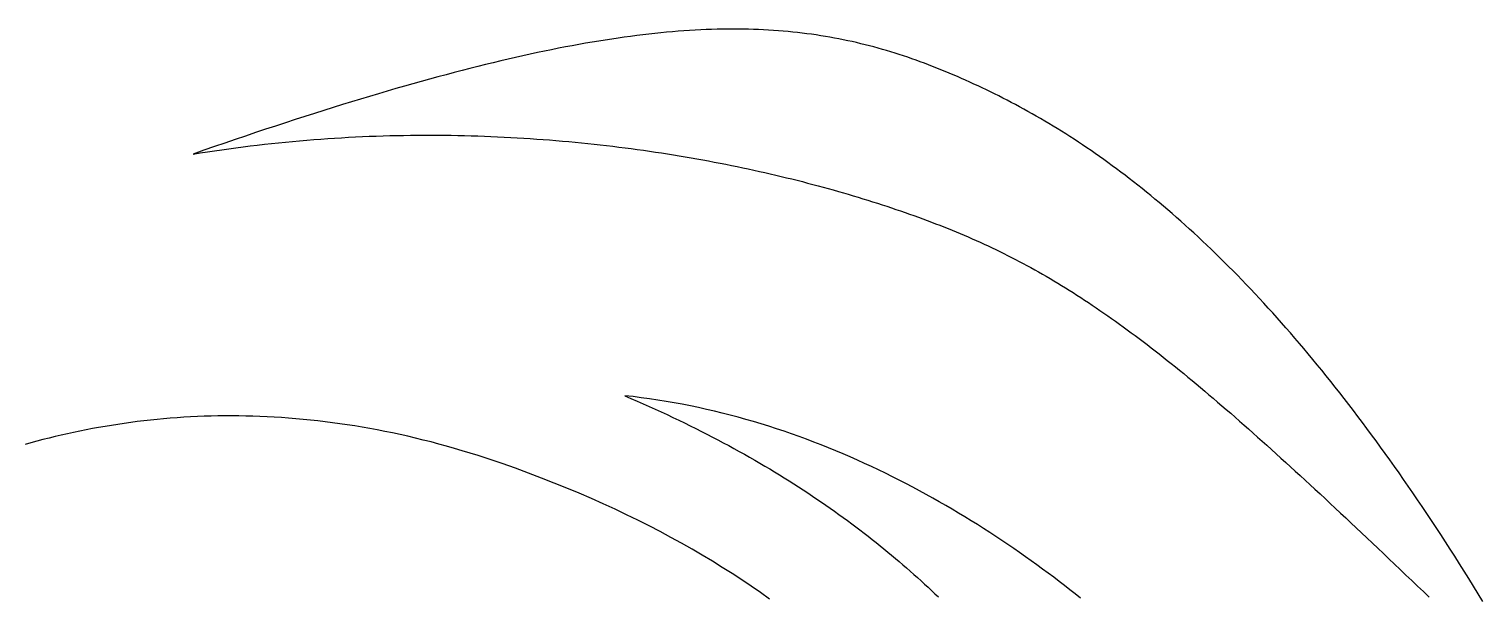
# Model space of a CAD drawing. Extents: x 5 to 105, y 2 to 136.
# Drawn here: x 27.81 to 39.85, y 87.42 to 92.12 of the extents above; entities that cross this region are included whole.
import ezdxf

# ---------------------------------------------------------------- set-up
doc = ezdxf.new("R2010")
doc.units = 0
doc.layers.get('0').update_dxf_attribs({"linetype": 'CONTINUOUS'})

msp = doc.modelspace()

# ---------------------------------------------------------------- linework, layer by layer
at = {"color": 7}
msp.add_lwpolyline([(29.1698, 91.0853), (29.1698, 91.0853)], close=True, dxfattribs=at)
for points in [[(35.7048, 91.6336, 0), (35.6705, 91.6497, 0), (35.6362, 91.6655, 0), (35.602, 91.6812, 0), (35.5678, 91.6966, 0), (35.5336, 91.7117, 0), (35.4995, 91.7266, 0), (35.4653, 91.7413, 0), (35.4312, 91.7558, 0), (35.397, 91.77, 0), (35.3628, 91.7839, 0), (35.3286, 91.7976, 0), (35.2944, 91.8111, 0), (35.2601, 91.8243, 0), (35.2258, 91.8373, 0), (35.1914, 91.85, 0), (35.1569, 91.8624, 0), (35.1224, 91.8746, 0), (35.0878, 91.8865, 0), (35.0532, 91.8981, 0), (35.0184, 91.9095, 0), (34.9835, 91.9206, 0), (34.9485, 91.9314, 0), (34.9134, 91.942, 0), (34.8782, 91.9523, 0), (34.8429, 91.9623, 0), (34.8074, 91.972, 0), (34.7718, 91.9814, 0), (34.736, 91.9905, 0), (34.7, 91.9994, 0), (34.6639, 92.008, 0), (34.6276, 92.0162, 0), (34.5911, 92.0242, 0), (34.5545, 92.0319, 0), (34.5176, 92.0392, 0), (34.4805, 92.0463, 0), (34.4432, 92.0531, 0), (34.4057, 92.0595, 0), (34.368, 92.0656, 0), (34.33, 92.0715, 0), (34.2918, 92.077, 0), (34.2533, 92.0822, 0), (34.2146, 92.0871, 0), (34.1756, 92.0916, 0), (34.1363, 92.0958, 0), (34.0967, 92.0997, 0), (34.0569, 92.1033, 0), (34.0167, 92.1066, 0), (33.9763, 92.1095, 0), (33.9355, 92.112, 0), (33.8944, 92.1143, 0), (33.853, 92.1162, 0), (33.8113, 92.1177, 0), (33.7692, 92.1189, 0), (33.7267, 92.1198, 0), (33.6839, 92.1203, 0), (33.6408, 92.1204, 0), (33.5972, 92.1202, 0), (33.5533, 92.1196, 0), (33.509, 92.1187, 0), (33.4643, 92.1174, 0), (33.4192, 92.1158, 0), (33.3737, 92.1138, 0), (33.3277, 92.1114, 0), (33.2814, 92.1087, 0), (33.2346, 92.1055, 0), (33.1873, 92.102, 0), (33.1396, 92.0981, 0), (33.0915, 92.0939, 0), (33.0429, 92.0892, 0), (32.9938, 92.0842, 0), (32.9442, 92.0788, 0), (32.8942, 92.073, 0), (32.8436, 92.0668, 0), (32.7926, 92.0602, 0), (32.741, 92.0532, 0), (32.689, 92.0458, 0), (32.6364, 92.038, 0), (32.5832, 92.0299, 0), (32.5296, 92.0213, 0), (32.4754, 92.0122, 0), (32.4206, 92.0028, 0), (32.3652, 91.993, 0), (32.3093, 91.9828, 0), (32.2529, 91.9721, 0), (32.1958, 91.961, 0), (32.1381, 91.9495, 0), (32.0799, 91.9376, 0), (32.021, 91.9252, 0), (31.9615, 91.9124, 0), (31.9014, 91.8992, 0), (31.8406, 91.8856, 0), (31.7793, 91.8715, 0), (31.7172, 91.8569, 0), (31.6546, 91.842, 0), (31.5912, 91.8266, 0), (31.5272, 91.8107, 0), (31.4625, 91.7944, 0), (31.3971, 91.7776, 0), (31.3311, 91.7604, 0), (31.2643, 91.7428, 0), (31.1969, 91.7246, 0), (31.1287, 91.7061, 0), (31.0598, 91.687, 0), (30.9901, 91.6675, 0), (30.9198, 91.6475, 0), (30.8486, 91.6271, 0), (30.7768, 91.6062, 0), (30.7042, 91.5848, 0), (30.6308, 91.5629, 0), (30.5566, 91.5406, 0), (30.4816, 91.5178, 0), (30.4059, 91.4945, 0), (30.3293, 91.4707, 0), (30.252, 91.4464, 0), (30.1738, 91.4216, 0), (30.0949, 91.3964, 0), (30.0151, 91.3706, 0), (29.9344, 91.3444, 0), (29.8529, 91.3176, 0), (29.7706, 91.2904, 0), (29.6874, 91.2626, 0), (29.6033, 91.2343, 0), (29.5184, 91.2056, 0), (29.4326, 91.1763, 0), (29.3459, 91.1465, 0), (29.2583, 91.1162, 0), (29.1698, 91.0853, 0)], [(39.8517, 87.3785, 0), (39.8126, 87.4424, 0), (39.7736, 87.5058, 0), (39.7346, 87.5686, 0), (39.6956, 87.6309, 0), (39.6568, 87.6925, 0), (39.618, 87.7537, 0), (39.5792, 87.8142, 0), (39.5405, 87.8742, 0), (39.5019, 87.9337, 0), (39.4633, 87.9926, 0), (39.4248, 88.051, 0), (39.3863, 88.1088, 0), (39.3479, 88.166, 0), (39.3096, 88.2228, 0), (39.2713, 88.279, 0), (39.233, 88.3346, 0), (39.1949, 88.3898, 0), (39.1567, 88.4444, 0), (39.1187, 88.4985, 0), (39.0806, 88.552, 0), (39.0427, 88.6051, 0), (39.0048, 88.6576, 0), (38.9669, 88.7096, 0), (38.9291, 88.7611, 0), (38.8914, 88.8121, 0), (38.8537, 88.8626, 0), (38.8161, 88.9125, 0), (38.7785, 88.962, 0), (38.7409, 89.011, 0), (38.7034, 89.0595, 0), (38.666, 89.1074, 0), (38.6286, 89.1549, 0), (38.5913, 89.2019, 0), (38.554, 89.2485, 0), (38.5168, 89.2945, 0), (38.4796, 89.3401, 0), (38.4425, 89.3851, 0), (38.4054, 89.4298, 0), (38.3684, 89.4739, 0), (38.3314, 89.5176, 0), (38.2944, 89.5607, 0), (38.2575, 89.6035, 0), (38.2207, 89.6458, 0), (38.1839, 89.6876, 0), (38.1471, 89.7289, 0), (38.1104, 89.7698, 0), (38.0738, 89.8103, 0), (38.0372, 89.8503, 0), (38.0006, 89.8899, 0), (37.9641, 89.929, 0), (37.9276, 89.9677, 0), (37.8912, 90.0059, 0), (37.8548, 90.0437, 0), (37.8184, 90.0811, 0), (37.7821, 90.118, 0), (37.7459, 90.1545, 0), (37.7096, 90.1906, 0), (37.6735, 90.2263, 0), (37.6373, 90.2616, 0), (37.6012, 90.2964, 0), (37.5652, 90.3308, 0), (37.5292, 90.3648, 0), (37.4932, 90.3984, 0), (37.4573, 90.4316, 0), (37.4214, 90.4644, 0), (37.3855, 90.4968, 0), (37.3497, 90.5288, 0), (37.3139, 90.5604, 0), (37.2782, 90.5917, 0), (37.2425, 90.6225, 0), (37.2069, 90.6529, 0), (37.1712, 90.683, 0), (37.1357, 90.7126, 0), (37.1001, 90.7419, 0), (37.0646, 90.7708, 0), (37.0291, 90.7994, 0), (36.9937, 90.8276, 0), (36.9583, 90.8554, 0), (36.9229, 90.8828, 0), (36.8876, 90.9099, 0), (36.8523, 90.9366, 0), (36.817, 90.9629, 0), (36.7818, 90.989, 0), (36.7466, 91.0146, 0), (36.7115, 91.0399, 0), (36.6763, 91.0649, 0), (36.6412, 91.0895, 0), (36.6062, 91.1137, 0), (36.5711, 91.1377, 0), (36.5361, 91.1613, 0), (36.5012, 91.1845, 0), (36.4662, 91.2075, 0), (36.4313, 91.2301, 0), (36.3964, 91.2523, 0), (36.3616, 91.2743, 0), (36.3268, 91.2959, 0), (36.292, 91.3172, 0), (36.2572, 91.3382, 0), (36.2225, 91.3589, 0), (36.1878, 91.3793, 0), (36.1531, 91.3994, 0), (36.1185, 91.4191, 0), (36.0839, 91.4386, 0), (36.0493, 91.4578, 0), (36.0147, 91.4766, 0), (35.9802, 91.4952, 0), (35.9457, 91.5135, 0), (35.9112, 91.5315, 0), (35.8767, 91.5492, 0), (35.8423, 91.5667, 0), (35.8079, 91.5838, 0), (35.7735, 91.6007, 0), (35.7391, 91.6173, 0), (35.7048, 91.6336, 0)], [(29.1698, 91.0853, 0), (29.2291, 91.0949, 0), (29.2884, 91.1041, 0), (29.3476, 91.113, 0), (29.4067, 91.1216, 0), (29.4658, 91.1299, 0), (29.5248, 91.1378, 0), (29.5837, 91.1455, 0), (29.6425, 91.1528, 0), (29.7013, 91.1598, 0), (29.76, 91.1665, 0), (29.8186, 91.173, 0), (29.8771, 91.1791, 0), (29.9355, 91.1849, 0), (29.9939, 91.1904, 0), (30.0521, 91.1956, 0), (30.1103, 91.2005, 0), (30.1683, 91.2052, 0), (30.2263, 91.2095, 0), (30.2841, 91.2136, 0), (30.3419, 91.2174, 0), (30.3995, 91.2209, 0), (30.4571, 91.2241, 0), (30.5145, 91.227, 0), (30.5718, 91.2297, 0), (30.629, 91.2321, 0), (30.6861, 91.2342, 0), (30.7431, 91.2361, 0), (30.7999, 91.2376, 0), (30.8566, 91.239, 0), (30.9132, 91.24, 0), (30.9697, 91.2408, 0), (31.026, 91.2414, 0), (31.0822, 91.2417, 0), (31.1383, 91.2417, 0), (31.1942, 91.2415, 0), (31.25, 91.2411, 0), (31.3057, 91.2404, 0), (31.3612, 91.2394, 0), (31.4166, 91.2382, 0), (31.4718, 91.2368, 0), (31.5269, 91.2352, 0), (31.5818, 91.2333, 0), (31.6365, 91.2311, 0), (31.6911, 91.2288, 0), (31.7456, 91.2262, 0), (31.7999, 91.2234, 0), (31.854, 91.2204, 0), (31.9079, 91.2171, 0), (31.9617, 91.2136, 0), (32.0153, 91.2099, 0), (32.0688, 91.206, 0), (32.1221, 91.2019, 0), (32.1751, 91.1976, 0), (32.2281, 91.1931, 0), (32.2808, 91.1883, 0), (32.3333, 91.1834, 0), (32.3857, 91.1783, 0), (32.4379, 91.1729, 0), (32.4899, 91.1674, 0), (32.5417, 91.1617, 0), (32.5933, 91.1558, 0), (32.6447, 91.1497, 0), (32.6959, 91.1434, 0), (32.7469, 91.1369, 0), (32.7976, 91.1302, 0), (32.8482, 91.1234, 0), (32.8986, 91.1164, 0), (32.9488, 91.1092, 0), (32.9987, 91.1018, 0), (33.0485, 91.0943, 0), (33.098, 91.0866, 0), (33.1473, 91.0787, 0), (33.1964, 91.0707, 0), (33.2453, 91.0625, 0), (33.2939, 91.0541, 0), (33.3423, 91.0456, 0), (33.3905, 91.0369, 0), (33.4384, 91.0281, 0), (33.4861, 91.0191, 0), (33.5336, 91.01, 0), (33.5809, 91.0007, 0), (33.6278, 90.9913, 0), (33.6746, 90.9817, 0), (33.7211, 90.972, 0), (33.7673, 90.9622, 0), (33.8133, 90.9522, 0), (33.8591, 90.9421, 0), (33.9046, 90.9319, 0), (33.9498, 90.9215, 0), (33.9948, 90.911, 0), (34.0395, 90.9004, 0), (34.084, 90.8897, 0), (34.1282, 90.8788, 0), (34.1721, 90.8678, 0), (34.2157, 90.8567, 0), (34.2591, 90.8455, 0), (34.3022, 90.8342, 0), (34.345, 90.8228, 0), (34.3875, 90.8113, 0), (34.4298, 90.7997, 0), (34.4718, 90.7879, 0), (34.5135, 90.7761, 0), (34.5549, 90.7642, 0), (34.596, 90.7522, 0), (34.6368, 90.74, 0), (34.6773, 90.7278, 0), (34.7175, 90.7155, 0), (34.7575, 90.7032, 0), (34.7971, 90.6907, 0), (34.8364, 90.6782, 0), (34.8754, 90.6655, 0), (34.9141, 90.6528, 0), (34.9525, 90.6401, 0), (34.9906, 90.6272, 0), (35.0283, 90.6143, 0), (35.0658, 90.6013, 0), (35.1029, 90.5883, 0), (35.1397, 90.5752, 0), (35.1762, 90.562, 0), (35.2123, 90.5488, 0), (35.2482, 90.5355, 0), (35.2837, 90.5221, 0), (35.3188, 90.5087, 0), (35.3536, 90.4953, 0), (35.3881, 90.4818, 0), (35.4223, 90.4683, 0), (35.4561, 90.4547, 0)], [(35.4561, 90.4547, 0), (35.4896, 90.441, 0), (35.5231, 90.4271, 0), (35.5564, 90.4131, 0), (35.5895, 90.3989, 0), (35.6226, 90.3845, 0), (35.6555, 90.3699, 0), (35.6883, 90.3551, 0), (35.7211, 90.3401, 0), (35.7537, 90.325, 0), (35.7862, 90.3096, 0), (35.8187, 90.294, 0), (35.851, 90.2783, 0), (35.8833, 90.2623, 0), (35.9155, 90.2462, 0), (35.9477, 90.2298, 0), (35.9797, 90.2132, 0), (36.0118, 90.1964, 0), (36.0437, 90.1794, 0), (36.0756, 90.1622, 0), (36.1075, 90.1447, 0), (36.1394, 90.1271, 0), (36.1712, 90.1092, 0), (36.2029, 90.091, 0), (36.2347, 90.0727, 0), (36.2665, 90.0541, 0), (36.2982, 90.0353, 0), (36.3299, 90.0162, 0), (36.3616, 89.9969, 0), (36.3934, 89.9774, 0), (36.4251, 89.9576, 0), (36.4569, 89.9376, 0), (36.4887, 89.9173, 0), (36.5205, 89.8968, 0), (36.5523, 89.876, 0), (36.5842, 89.855, 0), (36.6161, 89.8337, 0), (36.648, 89.8121, 0), (36.6801, 89.7903, 0), (36.7121, 89.7682, 0), (36.7442, 89.7458, 0), (36.7764, 89.7232, 0), (36.8087, 89.7003, 0), (36.8411, 89.6771, 0), (36.8735, 89.6537, 0), (36.906, 89.6299, 0), (36.9386, 89.6059, 0), (36.9713, 89.5816, 0), (37.0041, 89.557, 0), (37.037, 89.5321, 0), (37.0701, 89.5069, 0), (37.1032, 89.4814, 0), (37.1365, 89.4557, 0), (37.1699, 89.4296, 0), (37.2035, 89.4032, 0), (37.2371, 89.3765, 0), (37.271, 89.3495, 0), (37.3049, 89.3222, 0), (37.3391, 89.2946, 0), (37.3734, 89.2667, 0), (37.4078, 89.2385, 0), (37.4424, 89.2099, 0), (37.4772, 89.181, 0), (37.5122, 89.1518, 0), (37.5474, 89.1222, 0), (37.5828, 89.0924, 0), (37.6183, 89.0622, 0), (37.6541, 89.0316, 0), (37.6901, 89.0007, 0), (37.7262, 88.9695, 0), (37.7626, 88.938, 0), (37.7993, 88.9061, 0), (37.8361, 88.8738, 0), (37.8732, 88.8412, 0), (37.9105, 88.8083, 0), (37.9481, 88.775, 0), (37.9859, 88.7413, 0), (38.024, 88.7073, 0), (38.0623, 88.6729, 0), (38.1009, 88.6381, 0), (38.1397, 88.603, 0), (38.1789, 88.5675, 0), (38.2183, 88.5317, 0), (38.258, 88.4955, 0), (38.298, 88.4589, 0), (38.3383, 88.4219, 0), (38.3789, 88.3845, 0), (38.4197, 88.3468, 0), (38.4609, 88.3086, 0), (38.5025, 88.2701, 0), (38.5443, 88.2312, 0), (38.5865, 88.1919, 0), (38.629, 88.1522, 0), (38.6718, 88.1121, 0), (38.715, 88.0716, 0), (38.7585, 88.0307, 0), (38.8024, 87.9893, 0), (38.8466, 87.9476, 0), (38.8912, 87.9055, 0), (38.9362, 87.8629, 0), (38.9816, 87.82, 0), (39.0273, 87.7766, 0), (39.0734, 87.7328, 0), (39.1199, 87.6886, 0), (39.1668, 87.6439, 0), (39.214, 87.5989, 0), (39.2617, 87.5534, 0), (39.3098, 87.5074, 0), (39.3583, 87.4611, 0), (39.4073, 87.4142, 0)], [(36.5189, 87.4074, 0), (36.4754, 87.442, 0), (36.4314, 87.4765, 0), (36.387, 87.511, 0), (36.3421, 87.5454, 0), (36.2967, 87.5798, 0), (36.2508, 87.6141, 0), (36.2045, 87.6483, 0), (36.1578, 87.6825, 0), (36.1105, 87.7165, 0), (36.0628, 87.7504, 0), (36.0147, 87.7842, 0), (35.9661, 87.8178, 0), (35.9171, 87.8513, 0), (35.8676, 87.8846, 0), (35.8177, 87.9177, 0), (35.7673, 87.9506, 0), (35.7165, 87.9834, 0), (35.6653, 88.0159, 0), (35.6136, 88.0482, 0), (35.5615, 88.0802, 0), (35.509, 88.112, 0), (35.456, 88.1435, 0), (35.4026, 88.1748, 0), (35.3488, 88.2057, 0), (35.2946, 88.2364, 0), (35.24, 88.2667, 0), (35.185, 88.2967, 0), (35.1295, 88.3264, 0), (35.0736, 88.3557, 0), (35.0174, 88.3847, 0), (34.9607, 88.4133, 0), (34.9037, 88.4415, 0), (34.8462, 88.4693, 0), (34.7883, 88.4967, 0), (34.7301, 88.5237, 0), (34.6715, 88.5502, 0), (34.6124, 88.5763, 0), (34.553, 88.6019, 0), (34.4932, 88.6271, 0), (34.4331, 88.6518, 0), (34.3725, 88.676, 0), (34.3116, 88.6996, 0), (34.2503, 88.7228, 0), (34.1887, 88.7454, 0), (34.1266, 88.7675, 0), (34.0642, 88.789, 0), (34.0015, 88.81, 0), (33.9384, 88.8304, 0), (33.8749, 88.8501, 0), (33.8111, 88.8693, 0), (33.7469, 88.8879, 0), (33.6824, 88.9058, 0), (33.6175, 88.9231, 0), (33.5523, 88.9397, 0), (33.4867, 88.9557, 0), (33.4208, 88.971, 0), (33.3546, 88.9856, 0), (33.288, 88.9995, 0), (33.2211, 89.0127, 0), (33.1539, 89.0252, 0), (33.0864, 89.0369, 0), (33.0185, 89.0479, 0), (32.9503, 89.0581, 0), (32.8818, 89.0675, 0), (32.8129, 89.0762, 0), (32.7438, 89.084, 0)], [(32.7438, 89.084, 0), (32.7954, 89.062, 0), (32.8465, 89.0398, 0), (32.8972, 89.0175, 0), (32.9474, 88.9951, 0), (32.9972, 88.9726, 0), (33.0465, 88.9499, 0), (33.0954, 88.9272, 0), (33.1439, 88.9044, 0), (33.1919, 88.8815, 0), (33.2395, 88.8584, 0), (33.2867, 88.8353, 0), (33.3334, 88.8121, 0), (33.3797, 88.7887, 0), (33.4256, 88.7653, 0), (33.4711, 88.7418, 0), (33.5162, 88.7182, 0), (33.5609, 88.6945, 0), (33.6051, 88.6707, 0), (33.649, 88.6468, 0), (33.6925, 88.6228, 0), (33.7355, 88.5987, 0), (33.7782, 88.5746, 0), (33.8205, 88.5503, 0), (33.8624, 88.526, 0), (33.9039, 88.5016, 0), (33.945, 88.4771, 0), (33.9857, 88.4526, 0), (34.0261, 88.4279, 0), (34.0661, 88.4032, 0), (34.1058, 88.3784, 0), (34.145, 88.3535, 0), (34.1839, 88.3285, 0), (34.2225, 88.3035, 0), (34.2607, 88.2784, 0), (34.2985, 88.2532, 0), (34.336, 88.228, 0), (34.3732, 88.2027, 0), (34.41, 88.1773, 0), (34.4464, 88.1518, 0), (34.4826, 88.1263, 0), (34.5184, 88.1008, 0), (34.5538, 88.0751, 0), (34.589, 88.0494, 0), (34.6238, 88.0237, 0), (34.6583, 87.9978, 0), (34.6924, 87.972, 0), (34.7263, 87.946, 0), (34.7598, 87.92, 0), (34.7931, 87.894, 0), (34.826, 87.8679, 0), (34.8586, 87.8417, 0), (34.891, 87.8155, 0), (34.923, 87.7893, 0), (34.9547, 87.763, 0), (34.9862, 87.7366, 0), (35.0173, 87.7102, 0), (35.0482, 87.6838, 0), (35.0788, 87.6573, 0), (35.1092, 87.6308, 0), (35.1392, 87.6042, 0), (35.169, 87.5776, 0), (35.1985, 87.551, 0), (35.2277, 87.5243, 0), (35.2567, 87.4976, 0), (35.2854, 87.4708, 0), (35.3139, 87.4441, 0), (35.3421, 87.4172, 0)], [(31.7284, 88.5222, 0), (31.6621, 88.545, 0), (31.596, 88.567, 0), (31.5302, 88.5882, 0), (31.4645, 88.6088, 0), (31.3991, 88.6286, 0), (31.334, 88.6477, 0), (31.269, 88.6661, 0), (31.2043, 88.6837, 0), (31.1399, 88.7007, 0), (31.0756, 88.717, 0), (31.0116, 88.7326, 0), (30.9479, 88.7475, 0), (30.8843, 88.7618, 0), (30.821, 88.7753, 0), (30.758, 88.7882, 0), (30.6952, 88.8005, 0), (30.6326, 88.8121, 0), (30.5703, 88.8231, 0), (30.5082, 88.8334, 0), (30.4463, 88.8431, 0), (30.3847, 88.8521, 0), (30.3234, 88.8606, 0), (30.2622, 88.8684, 0), (30.2014, 88.8756, 0), (30.1407, 88.8822, 0), (30.0804, 88.8882, 0), (30.0202, 88.8937, 0), (29.9603, 88.8985, 0), (29.9007, 88.9028, 0), (29.8413, 88.9064, 0), (29.7822, 88.9096, 0), (29.7233, 88.9121, 0), (29.6647, 88.9141, 0), (29.6063, 88.9156, 0), (29.5482, 88.9165, 0), (29.4903, 88.9169, 0), (29.4327, 88.9167, 0), (29.3753, 88.916, 0), (29.3182, 88.9148, 0), (29.2614, 88.9131, 0), (29.2048, 88.9109, 0), (29.1484, 88.9082, 0), (29.0924, 88.9049, 0), (29.0366, 88.9012, 0), (28.981, 88.897, 0), (28.9258, 88.8924, 0), (28.8707, 88.8872, 0), (28.816, 88.8816, 0), (28.7615, 88.8755, 0), (28.7073, 88.869, 0), (28.6533, 88.8621, 0), (28.5996, 88.8546, 0), (28.5462, 88.8468, 0), (28.493, 88.8385, 0), (28.4402, 88.8298, 0), (28.3875, 88.8207, 0), (28.3352, 88.8112, 0), (28.2831, 88.8012, 0), (28.2313, 88.7909, 0), (28.1798, 88.7802, 0), (28.1286, 88.7691, 0), (28.0776, 88.7576, 0), (28.0269, 88.7457, 0), (27.9765, 88.7335, 0), (27.9263, 88.7208, 0), (27.8765, 88.7079, 0), (27.8269, 88.6946, 0), (27.7776, 88.6809, 0)], [(33.9437, 87.3998, 0), (33.8681, 87.4531, 0), (33.7912, 87.506, 0), (33.713, 87.5584, 0), (33.6335, 87.6102, 0), (33.5526, 87.6615, 0), (33.4703, 87.7123, 0), (33.3866, 87.7626, 0), (33.3015, 87.8123, 0), (33.215, 87.8614, 0), (33.1269, 87.9099, 0), (33.0374, 87.9579, 0), (32.9464, 88.0052, 0), (32.8539, 88.0519, 0), (32.7597, 88.098, 0), (32.6641, 88.1435, 0), (32.5668, 88.1883, 0), (32.4679, 88.2325, 0), (32.3673, 88.276, 0), (32.2651, 88.3188, 0), (32.1612, 88.3609, 0), (32.0556, 88.4023, 0), (31.9483, 88.443, 0), (31.8393, 88.483, 0), (31.7284, 88.5222, 0)]]:
    msp.add_polyline3d(points, dxfattribs=at)

doc.saveas('drawing.dxf')
